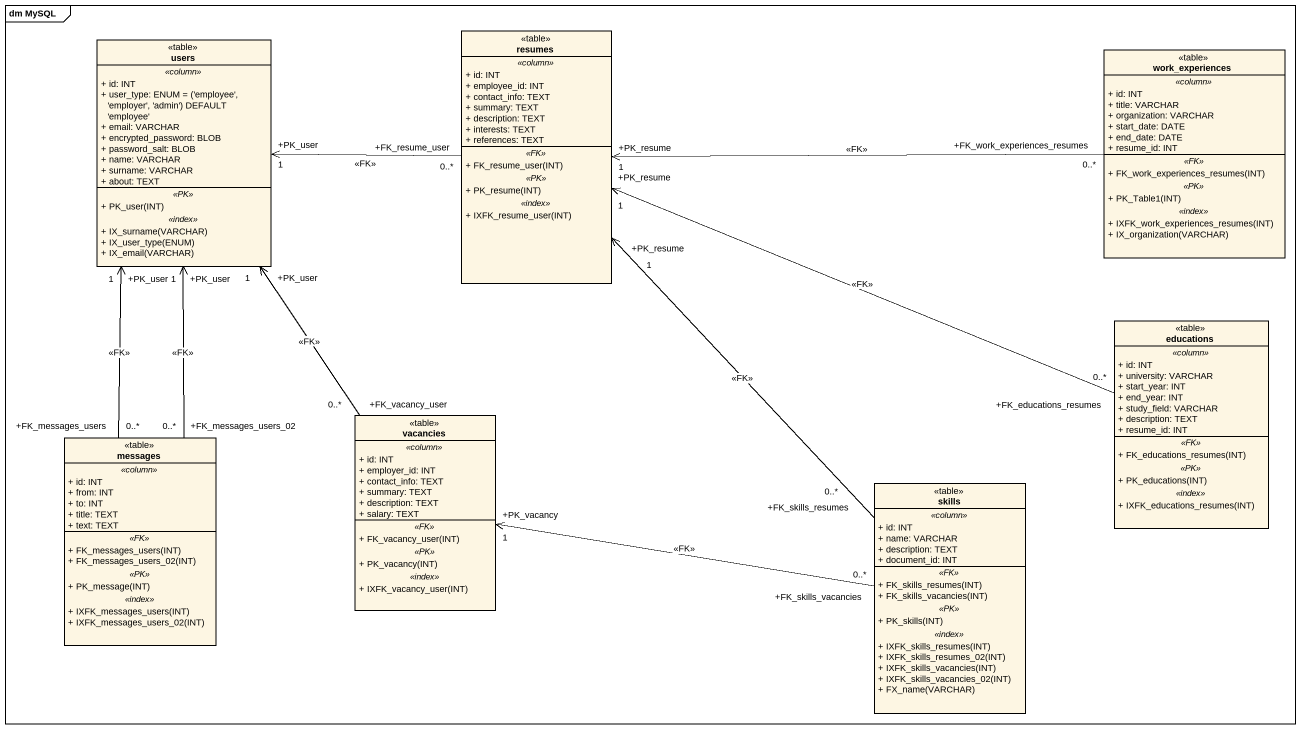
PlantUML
@startuml
mainframe dm MySQL
hide circle
hide empty members
skinparam classAttributeIconSize 0
class users <<table>> {
  .. <<column>> ..
  + id: INT
  {field} + user_type: ENUM = ('employee', 'employer', 'admin') DEFAULT 'employee'
  + email: VARCHAR
  + encrypted_password: BLOB
  + password_salt: BLOB
  + name: VARCHAR
  + surname: VARCHAR
  + about: TEXT
  .. <<PK>> ..
  + PK_user(INT)
  .. <<index>> ..
  + IX_surname(VARCHAR)
  + IX_user_type(ENUM)
  + IX_email(VARCHAR)
}
class resumes <<table>> {
  .. <<column>> ..
  + id: INT
  + employee_id: INT
  + contact_info: TEXT
  + summary: TEXT
  + description: TEXT
  + interests: TEXT
  + references: TEXT
  .. <<FK>> ..
  + FK_resume_user(INT)
  .. <<PK>> ..
  + PK_resume(INT)
  .. <<index>> ..
  + IXFK_resume_user(INT)
}
class work_experiences <<table>> {
  .. <<column>> ..
  + id: INT
  + title: VARCHAR
  + organization: VARCHAR
  + start_date: DATE
  + end_date: DATE
  + resume_id: INT
  .. <<FK>> ..
  + FK_work_experiences_resumes(INT)
  .. <<PK>> ..
  + PK_Table1(INT)
  .. <<index>> ..
  + IXFK_work_experiences_resumes(INT)
  + IX_organization(VARCHAR)
}
class educations <<table>> {
  .. <<column>> ..
  + id: INT
  + university: VARCHAR
  + start_year: INT
  + end_year: INT
  + study_field: VARCHAR
  + description: TEXT
  + resume_id: INT
  .. <<FK>> ..
  + FK_educations_resumes(INT)
  .. <<PK>> ..
  + PK_educations(INT)
  .. <<index>> ..
  + IXFK_educations_resumes(INT)
}
class vacancies <<table>> {
  .. <<column>> ..
  + id: INT
  + employer_id: INT
  + contact_info: TEXT
  + summary: TEXT
  + description: TEXT
  + salary: TEXT
  .. <<FK>> ..
  + FK_vacancy_user(INT)
  .. <<PK>> ..
  + PK_vacancy(INT)
  .. <<index>> ..
  + IXFK_vacancy_user(INT)
}
class messages <<table>> {
  .. <<column>> ..
  + id: INT
  + from: INT
  + to: INT
  + title: TEXT
  + text: TEXT
  .. <<FK>> ..
  + FK_messages_users(INT)
  + FK_messages_users_02(INT)
  .. <<PK>> ..
  + PK_message(INT)
  .. <<index>> ..
  + IXFK_messages_users(INT)
  + IXFK_messages_users_02(INT)
}
class skills <<table>> {
  .. <<column>> ..
  + id: INT
  + name: VARCHAR
  + description: TEXT
  + document_id: INT
  .. <<FK>> ..
  + FK_skills_resumes(INT)
  + FK_skills_vacancies(INT)
  .. <<PK>> ..
  + PK_skills(INT)
  .. <<index>> ..
  + IXFK_skills_resumes(INT)
  + IXFK_skills_resumes_02(INT)
  + IXFK_skills_vacancies(INT)
  + IXFK_skills_vacancies_02(INT)
  + FX_name(VARCHAR)
}
resumes "+FK_resume_user\n0..*" -left-> "+PK_user\n1" users : <<FK>>
work_experiences "+FK_work_experiences_resumes\n0..*" -left-> "+PK_resume\n1" resumes : <<FK>>
educations "+FK_educations_resumes\n0..*" -left-> "+PK_resume\n1" resumes : <<FK>>
vacancies "+FK_vacancy_user\n0..*" -up-> "+PK_user\n1" users : <<FK>>
messages "+FK_messages_users\n0..*" -up-> "+PK_user\n1" users : <<FK>>
messages "+FK_messages_users_02\n0..*" -up-> "+PK_user\n1" users : <<FK>>
skills "+FK_skills_resumes\n0..*" -up-> "+PK_resume\n1" resumes : <<FK>>
skills "+FK_skills_vacancies\n0..*" -left-> "+PK_vacancy\n1" vacancies : <<FK>>
@enduml
